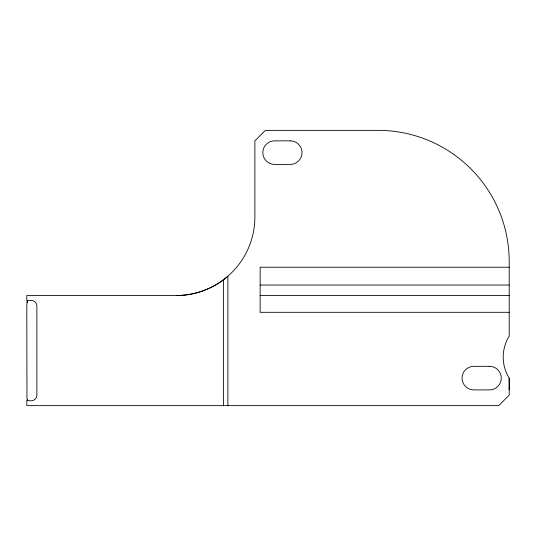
<?xml version="1.0" encoding="UTF-8"?>
<svg xmlns="http://www.w3.org/2000/svg" width="536" height="536" viewBox="0 0 536 536"><rect width="100%" height="100%" fill="white"/><g stroke="black" fill="none" stroke-linecap="round" stroke-linejoin="round"><path stroke-width="0.8" d="M509.2 389.913L509.2 378.115A39.698 39.698 0 0 1 509.2 336.166L509.2 261.447A131.086 131.086 0 0 0 378.115 130.362L265.38 130.362L254.888 140.847L254.888 216.879A78.651 78.651 0 0 1 176.237 295.53C195.044 295.557 213.71 288.549 227.88 276.201L227.88 405.638M27.684 300.77L27.061 302.317L26.8 306.016L26.968 398.221A5.414 0.891 90 0 0 27.282 399.823A5.407 0.891 -90 0 0 27.684 400.399C31.792 401.779 36.91 399.977 36.89 395.153L36.89 306.016C36.917 301.199 31.785 299.396 27.684 300.77A5.407 0.891 90 0 0 27.282 301.339M27.061 302.317L27.651 301.654L27.168 301.781M509.2 267.216L260.134 267.216L260.134 312.307L509.2 312.307M260.134 285.038L509.2 285.038M184.672 295.53L26.8 295.53L26.8 300.77M260.134 295.53L509.2 295.53M27.282 399.823L27.684 400.399M509.2 378.115L509.2 395.153L498.715 405.638L26.8 405.638L26.8 400.399M223.432 279.799L223.432 405.638M290.237 140.847L274.606 140.847A11.799 11.799 0 0 0 262.808 152.646A11.799 11.799 0 0 0 274.606 164.438L290.237 164.438A11.799 11.799 0 0 0 302.029 152.646A11.799 11.799 0 0 0 290.237 140.847M489.489 366.316L473.858 366.316A11.799 11.799 0 0 0 462.059 378.115A11.799 11.799 0 0 0 473.858 389.913L489.536 389.913A11.799 11.799 0 0 0 501.287 378.088A11.799 11.799 0 0 0 489.489 366.316"/></g></svg>
